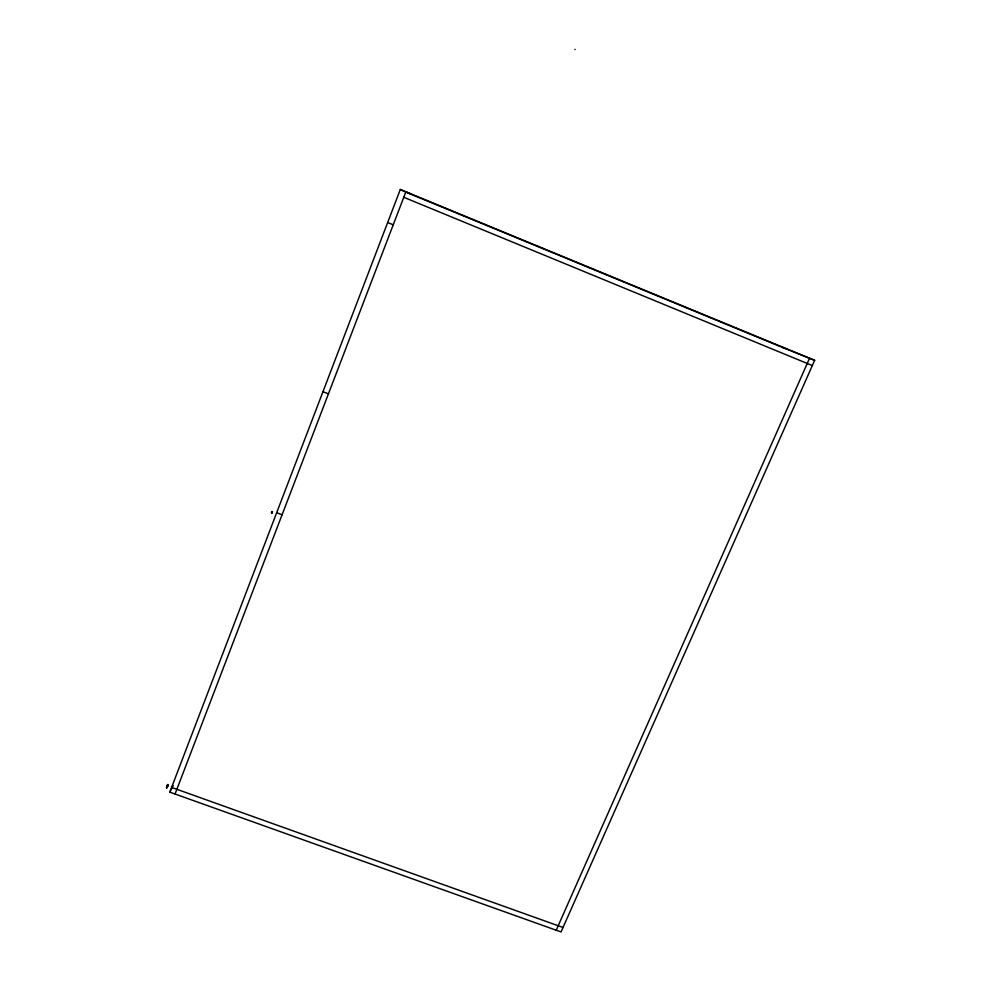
<?xml version="1.0" encoding="UTF-8"?>
<svg xmlns="http://www.w3.org/2000/svg" width="981" height="981" viewBox="0 0 981 981"><rect width="100%" height="100%" fill="white"/><g stroke="black" fill="none" stroke-linecap="round" stroke-linejoin="round"><path stroke-width="1.47" d="M167.113 786.284L166.623 787.081L167.408 786.21M167.481 786.296L167.947 784.972M167.567 784.947L167.236 785.756L167.457 785.143M166.353 787.718L167.052 787.228M271.872 513.161L271.958 511.567L271.933 512.56M169.799 792.145L400.309 189.48L814.647 360.334L561.034 931.95L169.799 792.145L173.183 785.585M175.047 794.021L405.889 191.773L409.751 193.662M271.553 512.45L272.007 512.008M167.113 786.137L166.635 787.044L167.089 786.075M575.013 49.59L575.062 49.332M167.248 785.72L167.653 784.763L167.101 786.725M556.215 930.233L809.558 358.237M166.966 787.841L167.555 786.002M166.684 786.983L167.812 784.481L168.07 785.18M166.647 787.694L168.34 784.8L166.893 787.645M272.117 511.641L271.798 512.953M271.762 513.002L272.51 511.874M171.601 787.424L563.02 927.462M276.691 512.683L282.087 514.755M322.97 391.677L328.439 393.835M781.967 347.213L814.647 360.334M387.679 222.515L393.234 224.796M405.962 192.19L409.776 193.772M411.051 194.287L780.582 346.661M781.759 347.139L785.254 348.586M403.78 197.291L812.329 365.545M400.309 189.48L404.822 191.651M271.811 511.8L271.479 512.56L271.823 511.775"/></g></svg>
